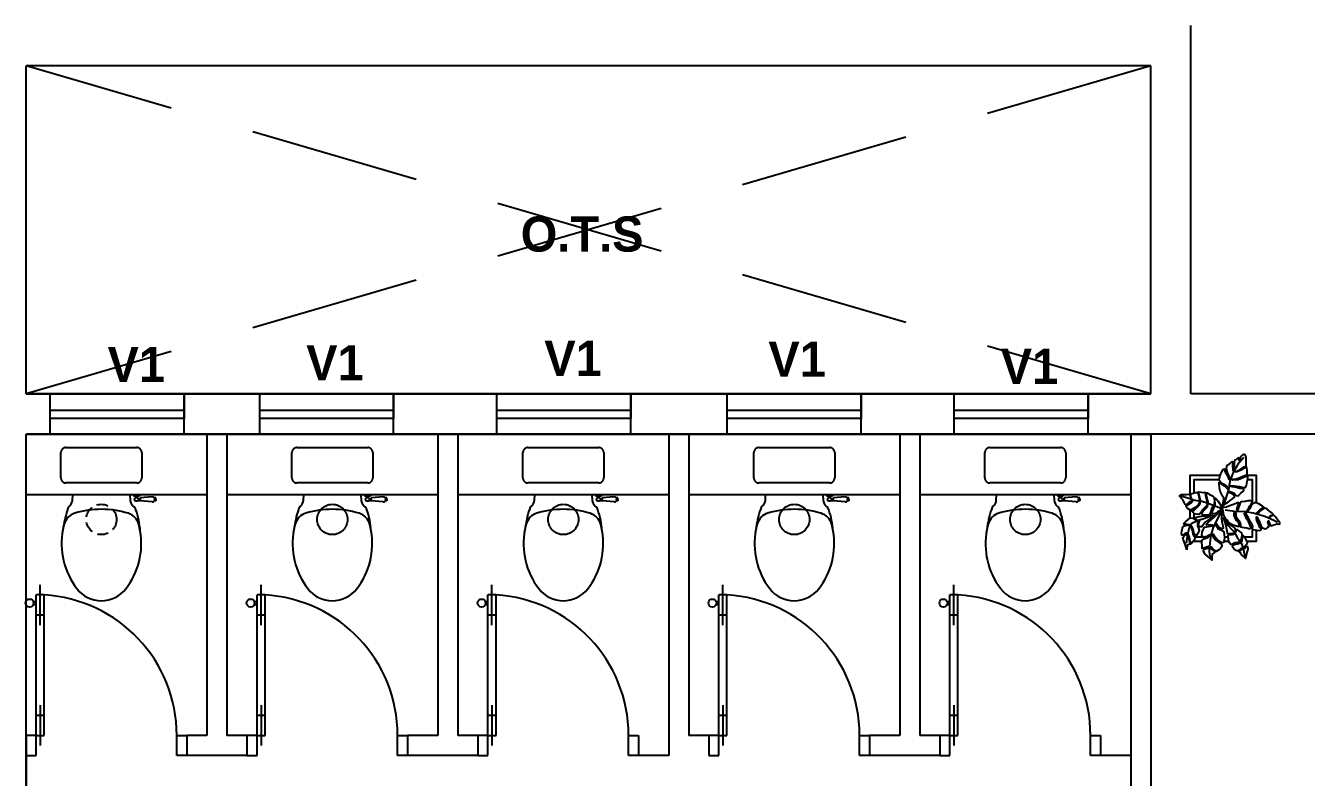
# Model space of a CAD drawing. Header units: inches. Extents: x 484217 to 497210, y -26946 to -21493.
# Drawn here: x 492951.2 to 493238.2, y -25618.8 to -25450.4 of the extents above; entities that cross this region are included whole.
import ezdxf

# ---------------------------------------------------------------- set-up
doc = ezdxf.new("R2010")
doc.units = ezdxf.units.IN
doc.header["$LTSCALE"] = 20
doc.header["$MEASUREMENT"] = 0
doc.linetypes.add('HIDDEN', pattern=[9.525, 6.35, -3.175])
doc.linetypes.add('HIDDEN2', pattern=[0.1875, 0.125, -0.0625])
for name, color, linetype in [('A-Door', 1, 'Continuous'), ('A-STAIR', 1, 'Continuous'), ('bath dim.', 41, 'Continuous'), ('Ceco.NET 17', 3, 'Continuous'), ('FITS', 3, 'Continuous'), ('HOLE', 2, 'HIDDEN2'), ('I-DOORS', 104, 'Continuous'), ('I-WALL-FULL', 5, 'Continuous'), ('I-WALL-IN', 3, 'Continuous'), ('ventilation', 191, 'Continuous')]:
    doc.layers.add(name, color=color, linetype=linetype)
doc.layers.add('I-ANNO-TEXT', color=7, linetype='Continuous', lineweight=18)
doc.styles.add('MICRO', font='')
doc.styles.get('MICRO').set_extended_font_data('MicrogrammaSSi', bold=True)

# ---------------------------------------------------------------- blocks, each defined once
blk = doc.blocks.new('1D-L080')
at = {"layer": 'A-Door'}
for p, q in [((0.07, 0.6489), (0.07, 0.8489)), ((0.0379, 0.7668), (0.05, 0.7668)), ((0.05, 0.1), (0.05, 0.7989)), ((0.09, 0.7989), (0.05, 0.7989)), ((0.09, 0.1), (0.09, 0.7989)), ((0.0379, 0.7508), (0.05, 0.7508)), ((0.09, 0.6989), (0.05, 0.6989)), ((0.05, 0.2), (0.09, 0.2)), ((0.07, 0.25), (0.07, 0.05)), ((0, 0.1), (0, 0)), ((0.05, 0.1), (0, 0.1)), ((0.05, 0), (0.05, 0.1)), ((0.05, 0.1), (0.09, 0.1)), ((0.75, 0.1), (0.8, 0.1)), ((0.75, 0), (0.75, 0.1)), ((0.8, 0.1), (0.8, 0)), ((0, 0), (0.05, 0)), ((0.8, 0), (0.75, 0))]:
    blk.add_line(p, q, dxfattribs=at)
blk.add_circle((0.0178, 0.7588), 0.02, dxfattribs=at)
blk.add_arc((0.05, 0.1), 0.7, 0, 86.72417, dxfattribs=at)
blk = doc.blocks.new('BIDET')
at = {"layer": 'FITS', "color": 6}
for p, q in [((0.525, -0.302), (-0.525, -0.302)), ((-0.144, -0.3296), (-0.1425, -0.302)), ((0.1425, -0.302), (0.144, -0.3295)), ((0.1598, -0.302), (0.1598, -0.3082)), ((0.1598, -0.3082), (0.1895, -0.3082)), ((0.1713, -0.3168), (0.1713, -0.3082)), ((0.1784, -0.3166), (0.1784, -0.3082)), ((0.1895, -0.302), (0.1895, -0.3082)), ((0.253, -0.3128), (0.1938, -0.3176)), ((0.1938, -0.3176), (0.1938, -0.3254)), ((0.2711, -0.3183), (0.2646, -0.3183)), ((0.2646, -0.3183), (0.2646, -0.3254)), ((0.2711, -0.3254), (0.2711, -0.3183)), ((0.1832, -0.3206), (0.1938, -0.3206)), ((0.1832, -0.3303), (0.1938, -0.3303)), ((0.1938, -0.3332), (0.1938, -0.3254)), ((0.253, -0.3381), (0.1938, -0.3332)), ((0.2646, -0.3325), (0.2646, -0.3254)), ((0.2711, -0.3325), (0.2646, -0.3325)), ((0.2711, -0.3254), (0.2711, -0.3325))]:
    blk.add_line(p, q, dxfattribs=at)
at = {"layer": 'FITS', "color": 6, "linetype": 'HIDDEN'}
blk.add_lwpolyline([(-0.1761, -0.0674), (0.1761, -0.0674, -0.414214), (0.2013, -0.0926), (0.2013, -0.2184, -0.414214), (0.1761, -0.2436), (-0.1761, -0.2436, -0.414214), (-0.2013, -0.2184), (-0.2013, -0.0926, -0.414214)], format="xyb", close=True, dxfattribs=at)
at = {"layer": 'FITS', "color": 6}
blk.add_circle((0.1751, -0.3254), 0.00942, dxfattribs=at)
for centre, radius, start, end in [((0.2541, -0.3254), 0.0127, 33.87229, 94.67506), ((0.3964, -0.5541), 0.5929, 162.43331, 172.45254), ((-0.1314, -0.387), 0.0392, 131.74939, 162.43341), ((-0.1846, -0.3274), 0.0406, 311.74946, 356.9255), ((0, -0.83), 0.4554, 72.9837, 106.78011), ((0.1846, -0.3273), 0.0406, 183.07447, 231.20173), ((0.1345, -0.3896), 0.0392, 18.8579, 51.20172), ((-0.2431, -0.5186), 0.4383, 4.65346, 18.85789), ((0.2541, -0.3254), 0.0127, 265.32494, 326.12771), ((-0.1087, -0.4695), 0.079, 106.78011, 164.55557), ((0.1102, -0.47), 0.079, 14.93923, 72.9837), ((0.1691, -0.5463), 0.3671, 168.99586, 217.45208), ((0.1691, -0.5463), 0.3671, 164.55557, 168.99586), ((-0.1697, -0.5446), 0.3686, 322.29918, 9.62656), ((-0.1697, -0.5446), 0.3686, 9.62651, 14.93923), ((0, -0.6758), 0.1542, 217.45204, 322.29926)]:
    blk.add_arc(centre, radius, start, end, dxfattribs=at)
at = {"layer": 'HOLE', "color": 6}
blk.add_circle((0, -0.4253), 0.0755, dxfattribs=at)
blk = doc.blocks.new('Drawing10')
at = {"layer": 'Ceco.NET 17', "color": 7}
for p, q in [((-0.0204, 0.2629), (-0.0589, 0.2734)), ((0.0289, 0.2471), (-0.0204, 0.2629)), ((0.0701, 0.2403), (0.0289, 0.2471)), ((0.1027, 0.2313), (0.0701, 0.2403)), ((0.1557, 0.2105), (0.1027, 0.2313)), ((0.1888, 0.1991), (0.1557, 0.2105))]:
    blk.add_line(p, q, dxfattribs=at)
for points in [[(0.3315, 0.5284), (0.32, 0.5238), (0.3123, 0.5192), (0.3046, 0.5123), (0.3031, 0.5015), (0.3016, 0.4878), (0.297, 0.4885), (0.297, 0.5), (0.2939, 0.5054), (0.2893, 0.5038), (0.2801, 0.4962), (0.2709, 0.4908), (0.2663, 0.4832), (0.2663, 0.4655), (0.2663, 0.4426), (0.2663, 0.4295), (0.2625, 0.4265), (0.2602, 0.4334), (0.259, 0.456), (0.2608, 0.4791), (0.2554, 0.4822), (0.2433, 0.4732), (0.2341, 0.4678), (0.2257, 0.4617), (0.2196, 0.4533), (0.218, 0.4387), (0.2249, 0.4165), (0.2326, 0.3981), (0.2426, 0.379), (0.2418, 0.3713), (0.2364, 0.3752), (0.2318, 0.3859), (0.2234, 0.402), (0.2119, 0.4226), (0.2094, 0.4373), (0.1979, 0.435), (0.1881, 0.4165), (0.1836, 0.408), (0.1805, 0.3958), (0.174, 0.3717), (0.1892, 0.3547), (0.2035, 0.3468), (0.2211, 0.3338), (0.2272, 0.3231), (0.2295, 0.3154), (0.2242, 0.3192), (0.2165, 0.33), (0.2004, 0.3399), (0.1828, 0.3522), (0.1743, 0.3552), (0.1736, 0.3483), (0.1766, 0.3246), (0.1828, 0.3001), (0.1904, 0.2825), (0.2027, 0.2664), (0.2027, 0.2534), (0.1943, 0.2097), (0.2127, 0.2266), (0.2326, 0.2396), (0.2688, 0.2673), (0.2688, 0.2704), (0.26, 0.2829), (0.2372, 0.2955), (0.2326, 0.3062), (0.241, 0.3024), (0.2646, 0.2929), (0.2787, 0.2765), (0.2879, 0.2757), (0.2891, 0.2754), (0.2924, 0.2779), (0.3077, 0.2909), (0.3192, 0.3009), (0.3253, 0.3093), (0.32, 0.3177), (0.3016, 0.3208), (0.2809, 0.3254), (0.2548, 0.3307), (0.2433, 0.3346), (0.2479, 0.3361), (0.2686, 0.3369), (0.297, 0.3315), (0.3253, 0.3254), (0.3353, 0.3261), (0.3414, 0.3376), (0.3453, 0.3614), (0.3491, 0.379), (0.3491, 0.3935), (0.3322, 0.3897), (0.3016, 0.3759), (0.2755, 0.3721), (0.2579, 0.3698), (0.2587, 0.3759), (0.2778, 0.3775), (0.297, 0.3836), (0.3184, 0.3935), (0.3376, 0.3997), (0.346, 0.4096), (0.3453, 0.4272), (0.343, 0.4464), (0.323, 0.4418), (0.3062, 0.4303), (0.2847, 0.4203), (0.2717, 0.4203), (0.2863, 0.4272), (0.3092, 0.438), (0.3276, 0.4518), (0.3399, 0.4556), (0.3399, 0.4793), (0.3399, 0.4992), (0.3399, 0.5123), (0.3361, 0.5192)], [(-0.0664, 0.2745), (-0.059, 0.28), (-0.0518, 0.2828), (-0.0381, 0.2833), (-0.0214, 0.2838), (-0.0081, 0.2847), (-0.001, 0.28), (0.0014, 0.27), (0.0047, 0.2581), (0.0094, 0.2572), (0.0061, 0.2657), (0.0042, 0.2771), (0.0052, 0.2866), (0.0094, 0.2895), (0.0199, 0.2918), (0.0299, 0.2947), (0.0379, 0.2956), (0.0484, 0.2885), (0.0522, 0.2714), (0.055, 0.2572), (0.0574, 0.2453), (0.0631, 0.2472), (0.0598, 0.2653), (0.0546, 0.2823), (0.0508, 0.2928), (0.0493, 0.2985), (0.0522, 0.2999), (0.0674, 0.2985), (0.0802, 0.2966), (0.0926, 0.2947), (0.094, 0.2795), (0.0973, 0.2605), (0.1021, 0.2448), (0.103, 0.2358), (0.1073, 0.2315), (0.1092, 0.2372), (0.1054, 0.2534), (0.1002, 0.2676), (0.0987, 0.2809), (0.1025, 0.2933), (0.1092, 0.2899), (0.1182, 0.2833), (0.131, 0.2776), (0.1443, 0.2676), (0.1467, 0.2496), (0.1448, 0.2287), (0.1477, 0.2164), (0.151, 0.2216), (0.151, 0.2315), (0.15, 0.2463), (0.1505, 0.2543), (0.1491, 0.261), (0.1534, 0.261), (0.16, 0.2548), (0.1695, 0.2434), (0.1752, 0.2325), (0.1842, 0.2192), (0.1923, 0.2045), (0.1838, 0.1917), (0.1719, 0.1817), (0.1638, 0.1727), (0.1534, 0.1679), (0.1382, 0.1656), (0.1282, 0.1689), (0.131, 0.1779), (0.1391, 0.1917), (0.1443, 0.2007), (0.1448, 0.2073), (0.1358, 0.2073), (0.1301, 0.1978), (0.1234, 0.1746), (0.1187, 0.1646), (0.113, 0.1603), (0.1006, 0.1589), (0.0859, 0.1589), (0.0759, 0.1599), (0.0698, 0.1679), (0.0774, 0.1803), (0.094, 0.1969), (0.1054, 0.2097), (0.1078, 0.2206), (0.104, 0.2249), (0.0968, 0.2121), (0.0859, 0.2002), (0.0745, 0.1898), (0.066, 0.176), (0.0593, 0.1656), (0.0512, 0.1632), (0.0375, 0.1641), (0.027, 0.1675), (0.0113, 0.1817), (0.0237, 0.1893), (0.0455, 0.2083), (0.0555, 0.2202), (0.0603, 0.2282), (0.0612, 0.2358), (0.0541, 0.2339), (0.0479, 0.2211), (0.0337, 0.2069), (0.0204, 0.1997), (0.0056, 0.1898), (-0.0062, 0.1921), (-0.0157, 0.1993), (-0.0219, 0.2059), (-0.0249, 0.2153), (-0.0086, 0.2254), (0.0061, 0.2334), (0.0151, 0.2415), (0.0104, 0.2453), (-0.0001, 0.2382), (-0.0105, 0.2325), (-0.0248, 0.2216), (-0.03, 0.2235), (-0.0333, 0.2306), (-0.0414, 0.2486), (-0.0528, 0.26), (-0.0632, 0.271)], [(0.5469, 0.1104), (0.5399, 0.1179), (0.5321, 0.1263), (0.5249, 0.1367), (0.5158, 0.1478), (0.5093, 0.1562), (0.4996, 0.1556), (0.4898, 0.1517), (0.48, 0.1413), (0.4781, 0.1465), (0.4859, 0.1556), (0.4996, 0.1595), (0.4996, 0.166), (0.4937, 0.1725), (0.48, 0.1829), (0.4683, 0.192), (0.4547, 0.2004), (0.441, 0.1939), (0.428, 0.1874), (0.4189, 0.1783), (0.4111, 0.1692), (0.4046, 0.1718), (0.4137, 0.1829), (0.4228, 0.1913), (0.4339, 0.1985), (0.441, 0.2024), (0.4456, 0.2076), (0.4371, 0.2134), (0.4163, 0.227), (0.4007, 0.2322), (0.3871, 0.2335), (0.3695, 0.2173), (0.3624, 0.1998), (0.3513, 0.1842), (0.3422, 0.1855), (0.3539, 0.1965), (0.3598, 0.2134), (0.3689, 0.2257), (0.376, 0.2348), (0.3747, 0.2413), (0.365, 0.2446), (0.35, 0.2446), (0.3325, 0.242), (0.3097, 0.2394), (0.3013, 0.227), (0.2928, 0.205), (0.2883, 0.1861), (0.2837, 0.1959), (0.2909, 0.2179), (0.2948, 0.2264), (0.2967, 0.2309), (0.2935, 0.2342), (0.2779, 0.2296), (0.2571, 0.2218), (0.2454, 0.2173), (0.2304, 0.2101), (0.2194, 0.2069), (0.1927, 0.203), (0.1973, 0.1835), (0.2025, 0.1575), (0.2109, 0.1426), (0.2226, 0.1296), (0.2304, 0.1153), (0.248, 0.1056), (0.2668, 0.0984), (0.2941, 0.0893), (0.2974, 0.0952), (0.2941, 0.1114), (0.2837, 0.125), (0.2733, 0.14), (0.2675, 0.1575), (0.2668, 0.1718), (0.2714, 0.1744), (0.2766, 0.1705), (0.2766, 0.1517), (0.2883, 0.1348), (0.2961, 0.1238), (0.3045, 0.103), (0.3058, 0.0874), (0.3247, 0.0841), (0.3435, 0.0809), (0.3624, 0.0763), (0.3676, 0.0822), (0.3663, 0.0926), (0.3539, 0.1192), (0.3442, 0.1348), (0.3364, 0.1478), (0.3279, 0.1679), (0.3344, 0.1725), (0.3461, 0.1517), (0.3578, 0.1296), (0.3734, 0.1069), (0.3767, 0.0906), (0.376, 0.0776), (0.3825, 0.0718), (0.4027, 0.0679), (0.4118, 0.0666), (0.4261, 0.0685), (0.43, 0.0737), (0.4222, 0.0848), (0.4163, 0.103), (0.4046, 0.125), (0.4014, 0.1393), (0.4014, 0.1478), (0.4066, 0.1471), (0.4111, 0.1348), (0.4189, 0.116), (0.4274, 0.0952), (0.4384, 0.0815), (0.454, 0.0757), (0.4618, 0.0783), (0.4729, 0.0854), (0.4794, 0.0965), (0.4696, 0.116), (0.4742, 0.1238), (0.4781, 0.1121), (0.4853, 0.101), (0.4905, 0.0939), (0.5009, 0.0984), (0.5152, 0.1017), (0.5243, 0.1056), (0.5373, 0.1049)], [(-0.0199, -0.051), (-0.0269, -0.0314), (-0.0329, -0.0134), (-0.0418, 0.0142), (-0.0441, 0.0239), (-0.0291, 0.0388), (-0.0187, 0.0441), (-0.0164, 0.05), (-0.0232, 0.0493), (-0.0336, 0.0448), (-0.0418, 0.0373), (-0.0493, 0.0373), (-0.0531, 0.0493), (-0.0493, 0.062), (-0.0448, 0.0889), (-0.0366, 0.0941), (-0.0194, 0.0971), (-0.0045, 0.0956), (0, 0.0986), (-0.0067, 0.1008), (-0.0269, 0.1045), (-0.0389, 0.1045), (-0.0366, 0.1105), (-0.0276, 0.1187), (-0.0142, 0.1299), (-0.0007, 0.1426), (0.0172, 0.1396), (0.0329, 0.1292), (0.0448, 0.1277), (0.0381, 0.1329), (0.0269, 0.1381), (0.0269, 0.1449), (0.0366, 0.1471), (0.0687, 0.1516), (0.1233, 0.1561), (0.1509, 0.1583), (0.1225, 0.1381), (0.0912, 0.1157), (0.071, 0.0874), (0.0538, 0.0881), (0.0501, 0.1016), (0.0568, 0.1225), (0.0538, 0.1247), (0.0456, 0.1105), (0.0441, 0.0933), (0.0508, 0.0799), (0.0545, 0.068), (0.0486, 0.0515), (0.0389, 0.0351), (0.0247, 0.0426), (0.0209, 0.065), (0.012, 0.0881), (0.0045, 0.0933), (0.009, 0.0777), (0.0142, 0.0605), (0.0157, 0.0441), (0.0232, 0.0321), (0.0306, 0.0231), (0.0239, 0.0082), (0.0149, -0.0052), (0.009, -0.0127), (0, 0), (-0.0037, 0.0261), (-0.0105, 0.0388), (-0.012, 0.0291), (-0.0067, 0.0045), (-0.0037, -0.0067), (0.003, -0.0172), (-0.0112, -0.0209), (-0.0179, -0.0231)], [(0.2025, 0.1473), (0.2209, 0.1124), (0.2374, 0.1014), (0.268, 0.0812), (0.2729, 0.0733), (0.2723, 0.0665), (0.2699, 0.0555), (0.2742, 0.0512), (0.2785, 0.0641), (0.2827, 0.0714), (0.2901, 0.0659), (0.2981, 0.0592), (0.3103, 0.0518), (0.3134, 0.0365), (0.3109, 0.0231), (0.3072, 0.0066), (0.3097, -0.0057), (0.3158, 0.0004), (0.3152, 0.0108), (0.3183, 0.0274), (0.3219, 0.0353), (0.3274, 0.0298), (0.3354, 0.0127), (0.3446, -0.0051), (0.344, -0.0167), (0.333, -0.0296), (0.3219, -0.0436), (0.3299, -0.043), (0.3366, -0.0332), (0.3477, -0.0308), (0.3489, -0.0479), (0.344, -0.0675), (0.3391, -0.0859), (0.3354, -0.1036), (0.3121, -0.0834), (0.306, -0.0712), (0.2993, -0.0657), (0.3023, -0.0553), (0.3127, -0.0485), (0.3152, -0.0406), (0.306, -0.0461), (0.2944, -0.0528), (0.2907, -0.0595), (0.2791, -0.0553), (0.2656, -0.0467), (0.2546, -0.032), (0.2687, -0.0191), (0.287, -0.0143), (0.2999, -0.0106), (0.2993, -0.0045), (0.2864, -0.0069), (0.2711, -0.0094), (0.2564, -0.0167), (0.2472, -0.0191), (0.238, -0.0087), (0.2331, 0.0078), (0.2331, 0.0188), (0.2282, 0.0329), (0.2368, 0.0408), (0.2558, 0.0421), (0.265, 0.0439), (0.2644, 0.0488), (0.2558, 0.0469), (0.2362, 0.0463), (0.2276, 0.0445), (0.2221, 0.0727), (0.216, 0.1014), (0.2056, 0.1314)]]:
    blk.add_lwpolyline(points, close=True, dxfattribs=at)
for points in [[(0.2058, 0.225), (0.2341, 0.3116), (0.2426, 0.3637), (0.261, 0.4127), (0.297, 0.4763), (0.3261, 0.5084)], [(0, 0.2757), (0, 0.4), (0.1816, 0.4)], [(0.2244, 0.4), (0.2318, 0.4)], [(0.3379, 0.4), (0.4, 0.4), (0.4, 0.2323)], [(0.025, 0.2933), (0.025, 0.375), (0.1749, 0.375)], [(0.2367, 0.375), (0.2422, 0.375)], [(0.2585, 0.375), (0.2953, 0.375)], [(0.3482, 0.375), (0.375, 0.375), (0.375, 0.24)], [(0, 0.2301), (0, 0.2382)], [(0.375, 0.2335), (0.375, 0.2223)], [(0, 0.1425), (0, 0.1909)], [(0.025, 0.1904), (0.025, 0.2022)], [(0.025, 0.1344), (0.025, 0.1693)], [(0.1913, 0.1889), (0.1905, 0.1643), (0.1898, 0.1411), (0.192, 0.118), (0.1973, 0.0941), (0.2003, 0.0792), (0.1943, 0.0762), (0.1786, 0.0821), (0.1681, 0.0933), (0.1607, 0.1068), (0.1539, 0.1023), (0.1599, 0.0911), (0.1704, 0.0762), (0.189, 0.0687), (0.204, 0.0568), (0.2055, 0.0403), (0.2077, 0.0231), (0.207, 0.0075), (0.2017, -0.0067), (0.1913, -0.0082), (0.1659, 0.0082), (0.1517, 0.0261), (0.139, 0.0433), (0.1338, 0.0366), (0.142, 0.0224), (0.1547, 0.0075), (0.1771, -0.0097), (0.1913, -0.0209), (0.1928, -0.0321), (0.1831, -0.0433), (0.1734, -0.0508), (0.1569, -0.0612), (0.142, -0.0515), (0.13, -0.0358), (0.1203, -0.0343), (0.124, -0.0426), (0.1375, -0.0538), (0.1494, -0.0627), (0.1479, -0.0672), (0.1338, -0.0769), (0.1323, -0.0956), (0.1323, -0.1128), (0.1196, -0.1023), (0.1054, -0.0904), (0.0889, -0.0747), (0.0807, -0.0582), (0.0844, -0.0478), (0.1046, -0.0418), (0.1158, -0.0373), (0.1113, -0.0314), (0.0941, -0.0366), (0.0814, -0.0403), (0.0725, -0.0433), (0.0725, -0.0246), (0.0717, -0.0067), (0.0725, 0.0082), (0.0822, 0.0149), (0.1076, 0.0231), (0.1173, 0.0306), (0.121, 0.0388), (0.1121, 0.0351), (0.1016, 0.0284), (0.0844, 0.0254), (0.0717, 0.0351), (0.0725, 0.0553), (0.0785, 0.0702), (0.0867, 0.0866), (0.0986, 0.0881), (0.124, 0.0926), (0.1405, 0.0941), (0.1352, 0.0978), (0.121, 0.0993), (0.1016, 0.0978), (0.0979, 0.1016), (0.1031, 0.1083), (0.1158, 0.1195), (0.13, 0.1322), (0.1913, 0.1889)], [(0.1853, 0.1785), (0.1651, 0.1359), (0.1405, 0.0866), (0.1263, 0.0366), (0.1196, -0.0105), (0.1143, -0.0545), (0.1173, -0.0821), (0.127, -0.1016)], [(0.2116, 0.19), (0.2688, 0.1835), (0.3312, 0.1816), (0.3825, 0.1731), (0.4514, 0.1523), (0.5113, 0.127), (0.5295, 0.1153)], [(0.1263, 0.1501), (0.0897, 0.1389), (0.0441, 0.1247), (0.0067, 0.1068), (-0.0082, 0.0754), (-0.0187, 0.0306), (-0.0232, -0.0119)], [(0.2178, 0.1075), (0.265, 0.0604), (0.2827, 0.028), (0.3115, -0.0136), (0.3225, -0.0504), (0.3305, -0.0926)], [(0.375, 0.0991), (0.375, 0.025), (0.3297, 0.025)], [(0.0721, 0), (0.0184, 0)], [(0.025, 0.0299), (0.025, 0.0424)], [(0.11, 0.025), (0.0291, 0.025)], [(0.1526, 0.025), (0.1405, 0.025)], [(0.1786, 0), (0.1644, 0)], [(0.2354, 0), (0.2042, 0)], [(0.231, 0.025), (0.2075, 0.025)], [(0.3154, 0), (0.3085, 0)], [(0.3178, 0.025), (0.3113, 0.025)], [(0.4, 0.0684), (0.4, 0), (0.342, 0)]]:
    blk.add_lwpolyline(points, dxfattribs=at)
for radius, start, end in [(0.1515, 66.84624, 69.16348), (0.1515, 207.39853, 208.19827), (0.1105, 239.49779, 242.42969), (0.1105, 256.13302, 263.44205)]:
    blk.add_arc((0.19, 0.1931), radius, start, end, dxfattribs=at)

msp = doc.modelspace()

# ---------------------------------------------------------------- linework, layer by layer
for p, q in [((492951.3, -25532.85, 6.93), (493203.3, -25532.85, 6.93)), ((492951.3, -25541.85, 6.93), (493203.3, -25541.85, 6.93))]:
    msp.add_line(p, q)
at = {"layer": 'A-STAIR', "color": 8, "linetype": 'HIDDEN', "ltscale": 0.3}
for p, q in [((493203.3, -25532.85, 6.93), (492951.3, -25459.37)), ((493203.3, -25459.37), (492951.3, -25532.85, 6.93))]:
    msp.add_line(p, q, dxfattribs=at)
at = {"layer": 'FITS', "color": 6}
for p, q in [((492991.8, -25555.44, 6.93), (492951.3, -25555.44, 6.93)), ((492961.7, -25556.68, 6.93), (492961.76, -25555.44, 6.93)), ((492974.59, -25555.44, 6.93), (492974.66, -25556.68, 6.93)), ((492975.37, -25555.44, 6.93), (492975.37, -25555.72, 6.93)), ((492975.37, -25555.72, 6.93), (492976.71, -25555.72, 6.93)), ((492975.89, -25556.1, 6.93), (492975.89, -25555.72, 6.93)), ((492976.21, -25556.09, 6.93), (492976.21, -25555.72, 6.93)), ((492976.42, -25556.27, 6.93), (492976.9, -25556.27, 6.93)), ((492976.42, -25556.71, 6.93), (492976.9, -25556.71, 6.93)), ((492976.71, -25555.44, 6.93), (492976.71, -25555.72, 6.93)), ((492979.57, -25555.92, 6.93), (492976.9, -25556.14, 6.93)), ((492976.9, -25556.14, 6.93), (492976.9, -25556.49, 6.93)), ((492976.9, -25556.84, 6.93), (492976.9, -25556.49, 6.93)), ((492979.57, -25557.06, 6.93), (492976.9, -25556.84, 6.93)), ((492980.38, -25556.17, 6.93), (492980.09, -25556.17, 6.93)), ((492980.09, -25556.17, 6.93), (492980.09, -25556.49, 6.93)), ((492980.09, -25556.81, 6.93), (492980.09, -25556.49, 6.93)), ((492980.38, -25556.81, 6.93), (492980.09, -25556.81, 6.93)), ((492980.38, -25556.49, 6.93), (492980.38, -25556.17, 6.93)), ((492980.38, -25556.49, 6.93), (492980.38, -25556.81, 6.93))]:
    msp.add_line(p, q, dxfattribs=at)
at = {"layer": 'FITS', "color": 6, "linetype": 'HIDDEN', "elevation": 6.93}
msp.add_lwpolyline([(492960.25, -25544.88), (492976.1, -25544.88, -0.414214), (492977.24, -25546.01), (492977.24, -25551.68, -0.414214), (492976.1, -25552.81), (492960.25, -25552.81, -0.414214), (492959.12, -25551.68), (492959.12, -25546.01, -0.414214)], format="xyb", close=True, dxfattribs=at)
at = {"layer": 'FITS', "color": 6}
msp.add_circle((492976.06, -25556.49, 6.93), 0.424, dxfattribs=at)
for centre, radius, start, end in [((492959.87, -25556.58, 6.93), 1.83, 311.7495, 356.9255), ((492976.48, -25556.58, 6.93), 1.83, 183.0745, 231.2017), ((492979.61, -25556.49, 6.93), 0.571, 33.8723, 94.6751), ((492979.61, -25556.49, 6.93), 0.571, 265.3249, 326.1277), ((492986.02, -25566.78, 6.93), 26.68, 162.4333, 172.4525), ((492963.29, -25562.98, 6.93), 3.55, 106.7801, 164.5556), ((492962.27, -25559.26, 6.93), 1.77, 131.7494, 162.4334), ((492968.18, -25579.2, 6.93), 20.49, 72.9837, 106.7801), ((492973.14, -25563, 6.93), 3.55, 14.9392, 72.9837), ((492974.23, -25559.38, 6.93), 1.77, 18.8579, 51.2017), ((492957.24, -25565.18, 6.93), 19.72, 4.6535, 18.8579), ((492975.79, -25566.43, 6.93), 16.52, 164.5556, 168.9959), ((492960.54, -25566.36, 6.93), 16.59, 9.6265, 14.9392), ((492975.79, -25566.43, 6.93), 16.52, 168.9959, 217.4521), ((492960.54, -25566.36, 6.93), 16.59, 322.2992, 9.6266), ((492968.18, -25572.26, 6.93), 6.94, 217.452, 322.2993)]:
    msp.add_arc(centre, radius, start, end, dxfattribs=at)
at = {"layer": 'HOLE', "color": 6}
msp.add_circle((492968.18, -25560.99, 6.93), 3.4, dxfattribs=at)
at = {"layer": 'I-WALL-FULL'}
for p, q in [((492991.8, -25541.85, 6.93), (492951.3, -25541.85, 6.93)), ((492991.8, -25541.85, 6.93), (492991.8, -25609.35, 6.93)), ((493043.55, -25541.85, 6.93), (492996.3, -25541.85, 6.93)), ((492996.3, -25541.85, 6.93), (492996.3, -25609.35, 6.93)), ((493043.55, -25541.85, 6.93), (493043.55, -25609.35, 6.93)), ((493095.3, -25541.85, 6.93), (493048.05, -25541.85, 6.93)), ((493048.05, -25541.85, 6.93), (493048.05, -25609.35, 6.93)), ((493095.3, -25541.85, 6.93), (493095.3, -25613.85, 6.93)), ((493095.3, -25541.85, 6.93), (493095.3, -25609.35, 6.93)), ((493099.8, -25541.85, 6.93), (493099.8, -25609.35, 6.93)), ((493147.05, -25541.85, 6.93), (493147.05, -25609.35, 6.93)), ((493151.55, -25541.85, 6.93), (493151.55, -25609.35, 6.93)), ((493198.8, -25541.85, 6.93), (493198.8, -25613.85, 6.93)), ((493203.3, -25541.85, 6.93), (493203.3, -25730.85, 6.93)), ((493198.8, -25555.44, 6.93), (493198.8, -25721.85, 6.93)), ((492951.3, -25609.35, 6.93), (492951.3, -25613.85, 6.93)), ((492991.8, -25609.35, 6.93), (492987.3, -25609.35, 6.93)), ((492987.3, -25609.35, 6.93), (492987.3, -25613.85, 6.93)), ((493000.8, -25609.35, 6.93), (492996.3, -25609.35, 6.93)), ((493000.8, -25609.35, 6.93), (493000.8, -25613.85, 6.93)), ((493043.55, -25609.35, 6.93), (493036.8, -25609.35, 6.93)), ((493036.8, -25609.35, 6.93), (493036.8, -25613.85, 6.93)), ((493052.55, -25609.35, 6.93), (493048.05, -25609.35, 6.93)), ((493052.55, -25609.35, 6.93), (493052.55, -25613.85, 6.93)), ((493088.55, -25609.35, 6.93), (493088.55, -25613.85, 6.93)), ((493104.3, -25609.35, 6.93), (493099.8, -25609.35, 6.93)), ((493104.3, -25609.35, 6.93), (493104.3, -25613.85, 6.93)), ((493147.05, -25609.35, 6.93), (493140.3, -25609.35, 6.93)), ((493140.3, -25609.35, 6.93), (493140.3, -25613.85, 6.93)), ((493156.05, -25609.35, 6.93), (493151.55, -25609.35, 6.93)), ((493156.05, -25609.35, 6.93), (493156.05, -25613.85, 6.93)), ((493192.05, -25609.35, 6.93), (493192.05, -25613.85, 6.93)), ((492951.3, -25613.85, 6.93), (492951.3, -25721.85, 6.93)), ((493000.8, -25613.85, 6.93), (492987.3, -25613.85, 6.93)), ((493052.55, -25613.85, 6.93), (493036.8, -25613.85, 6.93)), ((493095.3, -25613.85, 6.93), (493088.55, -25613.85, 6.93)), ((493156.05, -25613.85, 6.93), (493140.3, -25613.85, 6.93)), ((493198.8, -25613.85, 6.93), (493192.05, -25613.85, 6.93))]:
    msp.add_line(p, q, dxfattribs=at)
at = {"layer": 'I-WALL-IN'}
for p, q in [((493212.3, -25459.37, 6.93), (493212.3, -25450.37, 6.93)), ((493203.3, -25459.37), (492951.3, -25459.37)), ((493203.3, -25532.85, 6.93), (493203.3, -25459.37, 6.93)), ((493212.3, -25532.85, 6.93), (493212.3, -25459.37, 6.93))]:
    msp.add_line(p, q, dxfattribs=at)
at = {"layer": 'I-WALL-IN', "elevation": 6.93}
for points in [[(492951.3, -25532.85), (492951.3, -25459.37)], [(493203.3, -25532.85), (492951.3, -25532.85)], [(493781.29, -25532.85), (493212.3, -25532.85)], [(493781.29, -25541.85), (492951.3, -25541.85)], [(492951.3, -25797.95), (492951.3, -25541.85)]]:
    msp.add_lwpolyline(points, dxfattribs=at)
at = {"layer": 'ventilation'}
for p, q in [((492956.74, -25541.85, 6.93), (492956.74, -25532.85, 6.93)), ((492956.74, -25532.85, 6.93), (492986.74, -25532.85, 6.93)), ((492986.74, -25541.85, 6.93), (492986.74, -25532.85, 6.93)), ((492986.74, -25532.85, 6.93), (492986.74, -25538.4, 6.93)), ((493003.66, -25541.85, 6.93), (493003.66, -25532.85, 6.93)), ((493003.66, -25532.85, 6.93), (493033.66, -25532.85, 6.93)), ((493033.66, -25541.85, 6.93), (493033.66, -25532.85, 6.93)), ((493033.66, -25532.85, 6.93), (493033.66, -25538.4, 6.93)), ((493056.81, -25541.85, 6.93), (493056.81, -25532.85, 6.93)), ((493056.81, -25532.85, 6.93), (493086.81, -25532.85, 6.93)), ((493086.81, -25541.85, 6.93), (493086.81, -25532.85, 6.93)), ((493086.81, -25532.85, 6.93), (493086.81, -25538.4, 6.93)), ((493108.38, -25541.85, 6.93), (493108.38, -25532.85, 6.93)), ((493108.38, -25532.85, 6.93), (493138.38, -25532.85, 6.93)), ((493138.38, -25541.85, 6.93), (493138.38, -25532.85, 6.93)), ((493138.38, -25532.85, 6.93), (493138.38, -25538.4, 6.93)), ((493159.24, -25541.85, 6.93), (493159.24, -25532.85, 6.93)), ((493159.24, -25532.85, 6.93), (493189.24, -25532.85, 6.93)), ((493189.24, -25541.85, 6.93), (493189.24, -25532.85, 6.93)), ((493189.24, -25532.85, 6.93), (493189.24, -25538.4, 6.93)), ((492986.74, -25536.55), (492956.74, -25536.55)), ((493033.66, -25536.55), (493003.66, -25536.55)), ((493086.81, -25536.55), (493056.81, -25536.55)), ((493138.38, -25536.55), (493108.38, -25536.55)), ((493189.24, -25536.55), (493159.24, -25536.55)), ((492986.74, -25538.4, 6.93), (492956.74, -25538.4, 6.93)), ((493033.66, -25538.4, 6.93), (493003.66, -25538.4, 6.93)), ((493086.81, -25538.4, 6.93), (493056.81, -25538.4, 6.93)), ((493138.38, -25538.4, 6.93), (493108.38, -25538.4, 6.93)), ((493189.24, -25538.4, 6.93), (493159.24, -25538.4, 6.93)), ((492956.74, -25541.85, 6.93), (492986.74, -25541.85, 6.93)), ((493003.66, -25541.85, 6.93), (493033.66, -25541.85, 6.93)), ((493056.81, -25541.85, 6.93), (493086.81, -25541.85, 6.93)), ((493108.38, -25541.85, 6.93), (493138.38, -25541.85, 6.93)), ((493159.24, -25541.85, 6.93), (493189.24, -25541.85, 6.93))]:
    msp.add_line(p, q, dxfattribs=at)

# ---------------------------------------------------------------- block references
at = {"layer": 'A-Door', "xscale": 45, "yscale": 45, "zscale": 45}
for p in [(493000.8, -25613.85, 6.93), (493052.55, -25613.85, 6.93), (493104.3, -25613.85, 6.93), (493156.05, -25613.85, 6.93)]:
    msp.add_blockref('1D-L080', p, dxfattribs=at)
at = {"layer": 'bath dim.', "xscale": 45, "yscale": 45, "zscale": 45}
for p in [(493019.93, -25541.85, 6.93), (493071.68, -25541.85, 6.93), (493123.43, -25541.85, 6.93), (493175.18, -25541.85, 6.93)]:
    msp.add_blockref('BIDET', p, dxfattribs=at)
at = {"layer": 'Ceco.NET 17', "xscale": 37.02206043585839, "yscale": 37.02206043585839, "zscale": 37.02206043585839}
msp.add_blockref('Drawing10', (493212.12, -25565.89, 3.42), dxfattribs=at)
at = {"layer": 'I-DOORS', "xscale": 45, "yscale": 45, "zscale": 45}
msp.add_blockref('1D-L080', (492951.3, -25613.85, 6.93), dxfattribs=at)

# ---------------------------------------------------------------- texts
at = {"layer": 'I-ANNO-TEXT', "style": 'MICRO'}
msp.add_text('O.T.S', height=7.875, dxfattribs=at).set_placement((493062.14, -25500.99, 6.93))
at = {"layer": 'I-ANNO-TEXT', "char_height": 7.875, "attachment_point": 1, "style": 'MICRO'}
for insert in [(492969.56, -25522.33, 6.93), (493014.07, -25521.95, 6.93), (493067.42, -25520.97, 6.93), (493117.62, -25521.14, 6.93), (493169.67, -25522.76, 6.93)]:
    msp.add_mtext_dynamic_manual_height_columns('{\\fBahnschrift Light|b1|i0|c0|p34;V1}', width=7.4099, gutter_width=1.5, heights=[0], dxfattribs=dict(at, insert=insert))

doc.saveas('drawing.dxf')
